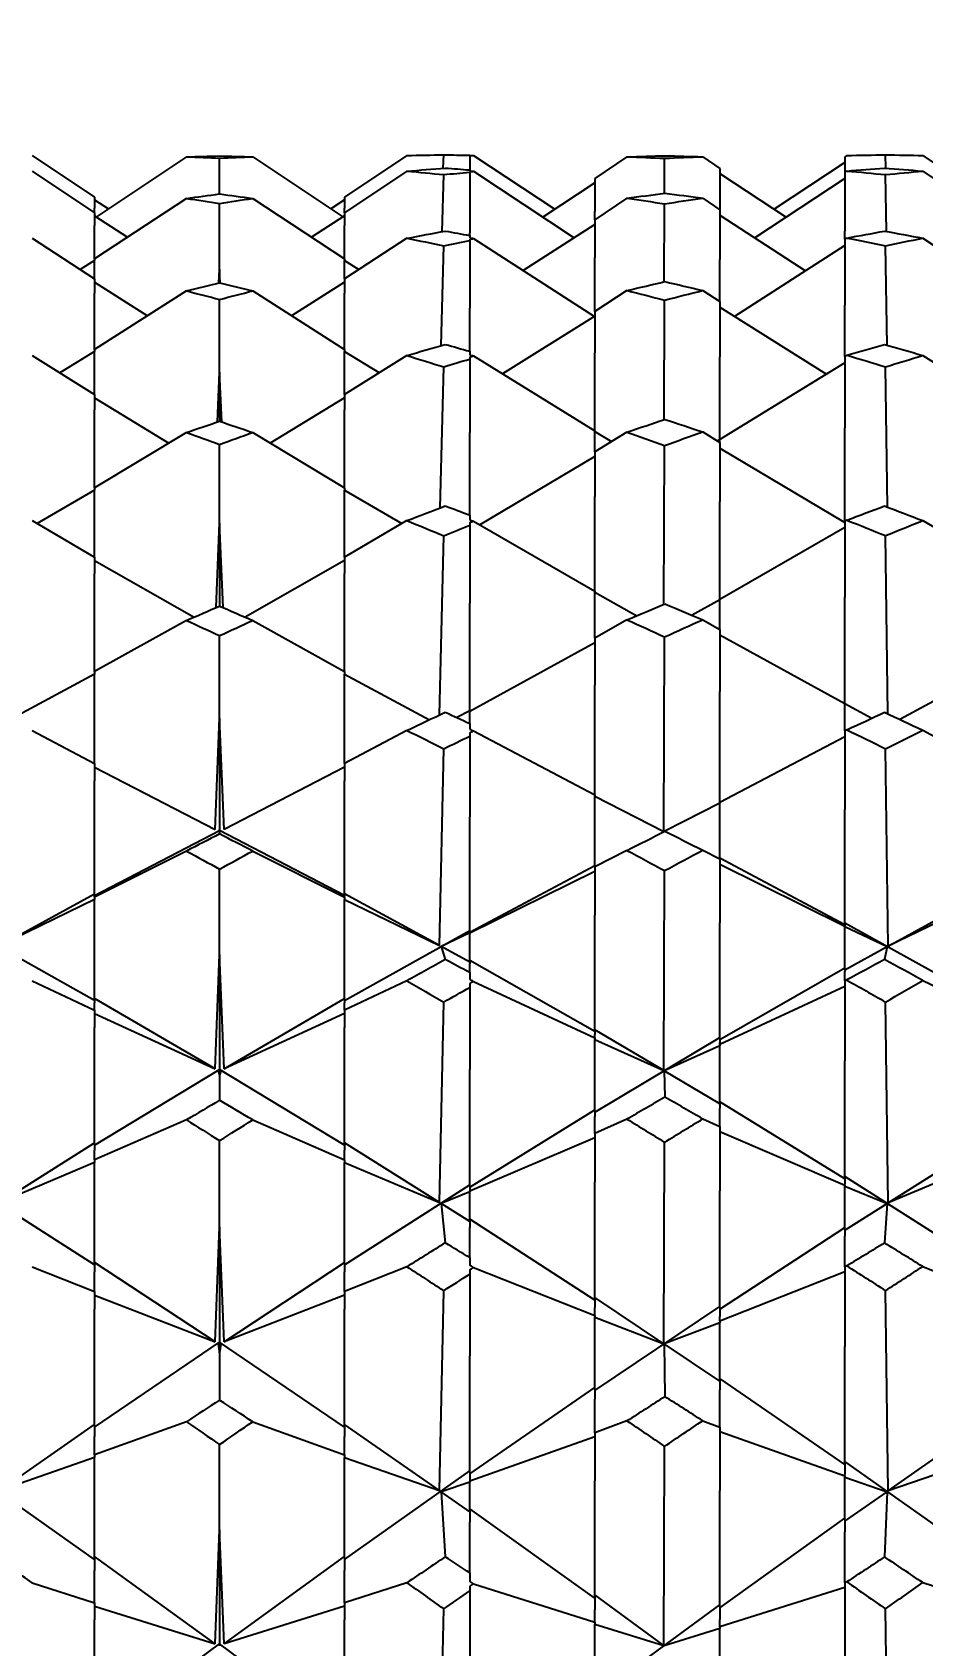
# Model space of a CAD drawing. Extents: x 541 to 3394, y 680 to 943.
# Drawn here: x 3071.005 to 3071.34, y 717.878 to 718.485 of the extents above; entities that cross this region are included whole.
import ezdxf

# ---------------------------------------------------------------- set-up
doc = ezdxf.new("R2010")
doc.units = 0
doc.header["$MEASUREMENT"] = 0
doc.linetypes.add('CENTER', pattern=[2, 1.25, -0.25, 0.25, -0.25])
doc.layers.get('0').update_dxf_attribs({"linetype": 'CONTINUOUS'})
doc.layers.get('DEFPOINTS').update_dxf_attribs({"linetype": 'CONTINUOUS'})
doc.layers.add('CENTERLINES', color=5, linetype='CENTER')
doc.layers.add('SHAFT', color=3, linetype='CONTINUOUS')
doc.dimstyles.get("Standard").update_dxf_attribs({"dimtxt": 2, "dimasz": 2, "dimexe": 0.7, "dimexo": 0.8, "dimgap": 0.7, "dimtad": 0, "dimtih": 1, "dimtoh": 1, "dimdec": 4, "dimzin": 0, "dimtxsty": 'STANDARD', "dimcen": 0.09, "dimazin": 3, "dimtfac": 1, "dimtdec": 4, "dimtofl": 0, "dimtmove": 0, "dimatfit": 3, "dimtolj": 1, "dimtzin": 0})

# ---------------------------------------------------------------- blocks, each defined once
blk = doc.blocks.new('*D3')
at = {"color": 0, "linetype": 'BYBLOCK'}
for p, q in [((3082.92767, 835.3739), (3066.24379, 835.3739)), ((3066.94379, 833.3739), (3066.94379, 808.55653)), ((3066.94379, 717.48571), (3066.94379, 795.15653)), ((3069.09053, 715.48571), (3066.24379, 715.48571))]:
    blk.add_line(p, q, dxfattribs=at)
for points in [[(3066.61046, 833.3739), (3067.27713, 833.3739), (3066.94379, 835.3739)], [(3066.61046, 717.48571), (3067.27713, 717.48571), (3066.94379, 715.48571)]]:
    blk.add_solid(points, dxfattribs=at)
at = {"layer": 'DEFPOINTS', "color": 0, "linetype": 'BYBLOCK'}
for p in [(3066.94379, 835.3739), (3083.72767, 835.3739), (3069.89053, 715.48571)]:
    blk.add_point(p, dxfattribs=at)
at = {"color": 0, "linetype": 'BYBLOCK', "insert": (3066.94379, 801.85653), "char_height": 2, "attachment_point": 5}
blk.add_mtext('\\A1;FINISHED\\POPENING\\PHEIGHT\\PA.F.F.', dxfattribs=at)
blk = doc.blocks.new('*E28')
at = {"layer": 'CENTERLINES', "color": 250, "linetype": 'CONTINUOUS'}
for centre, major_axis, ratio, start_param, end_param in [((6.42824, 1.95316), (1.95342, 0.85991), 0.261307, 0.56174, 0.562875), ((6.47524, 1.95316), (1.95247, 0.84147), 0.276727, 0.587274, 0.594894), ((6.47524, 1.95316), (1.95469, 0.88069), 0.242335, 0.604842, 0.605928), ((6.42824, 1.95316), (1.95051, 0.78813), 0.315562, 0.549443, 0.550578), ((6.52224, 1.95316), (1.95365, 0.86383), 0.257867, 0.62898, 0.635853), ((6.47524, 1.95316), (1.95, 0.76468), 0.330467, 0.577105, 0.584724), ((6.52224, 1.95316), (1.95751, 0.91822), 0.20234, 0.647881, 0.654753), ((6.47524, 1.95316), (1.95862, 0.93082), 0.186603, 0.625146, 0.626232), ((6.42824, 1.95316), (1.94952, 0.69763), 0.367508, 0.545505, 0.546641), ((6.47524, 1.95316), (1.9497, 0.66843), 0.381482, 0.575929, 0.583549), ((6.56924, 1.95316), (1.96029, 0.9482), 0.162061, 0.635368, 0.644988), ((9.54234, 1.95316), (-1.96029, 0.9482), 0.162061, -0.644988, -0.635368), ((6.52224, 1.95316), (1.96131, 0.95798), 0.146253, 0.671196, 0.678068), ((6.47524, 1.95316), (1.96226, 0.96669), 0.130427, 0.649431, 0.650516), ((6.42824, 1.95316), (1.95119, 0.5857), 0.415401, 0.552213, 0.553348), ((6.47524, 1.95316), (1.95217, 0.55001), 0.42781, 0.586024, 0.593644), ((6.42824, 1.95316), (1.96313, 0.97437), 0.114589, 0.677034, 0.687763), ((9.35434, 1.95316), (-1.96322, 0.97516), 0.112828, -0.684317, -0.673499), ((6.56924, 1.95316), (1.96358, 0.97819), 0.105785, 0.660947, 0.670567), ((9.54234, 1.95316), (-1.96358, 0.97819), 0.105785, -0.670567, -0.660947), ((6.33424, 1.95316), (1.9646, 0.98665), 0.082886, 0.683497, 0.694426), ((9.26034, 1.95316), (-1.96439, 0.98489), 0.088171, -0.704674, -0.694011), ((6.52224, 1.95316), (1.96431, 0.98427), 0.089933, 0.697477, 0.704349), ((9.44834, 1.95316), (-1.96467, 0.98722), 0.081124, -0.691016, -0.679952), ((6.47524, 1.95316), (1.96494, 0.98935), 0.074075, 0.676317, 0.677403), ((6.42824, 1.95316), (1.95554, 0.45), 0.456667, 0.571564, 0.572699), ((6.42824, 1.95316), (1.96545, 0.99343), 0.058213, 0.704432, 0.715161), ((9.35434, 1.95316), (-1.9655, 0.99383), 0.05645, -0.711766, -0.700948), ((6.56924, 1.95316), (1.96569, 0.99527), 0.0494, 0.68859, 0.69821), ((9.54234, 1.95316), (-1.96569, 0.99527), 0.0494, -0.69821, -0.68859), ((6.33424, 1.95316), (1.96613, 0.99864), 0.026482, 0.711649, 0.722579), ((9.26034, 1.95316), (-1.96605, 0.99805), 0.031771, -0.732725, -0.722062), ((6.52224, 1.95316), (1.96602, 0.99782), 0.033534, 0.725492, 0.732364), ((9.44834, 1.95316), (-1.96615, 0.99882), 0.024719, -0.7192, -0.708136), ((6.47524, 1.95316), (1.96622, 0.9994), 0.017667, 0.704617, 0.705703), ((6.42824, 1.95316), (1.9612, 0.2903), 0.487935, 0.604167, 0.605302), ((6.42824, 1.95316), (1.9663, 0.99999), 0.0018, 0.732931, 0.743661), ((9.35434, 1.95316), (-1.9663, 1), 0.000037, -0.740283, -0.729465), ((6.56924, 1.95316), (1.96629, 0.9999), 0.007015, -0.726784, -0.717164), ((9.54234, 1.95316), (-1.96629, 0.9999), 0.007015, 0.717164, 0.726784), ((6.33424, 1.95316), (1.96608, 0.99827), 0.029934, -0.751227, -0.740297), ((9.26034, 1.95316), (-1.96615, 0.99883), 0.024645, 0.750708, 0.761371), ((6.52224, 1.95316), (1.96617, 0.99899), 0.022882, -0.761008, -0.754136), ((9.44834, 1.95316), (-1.96605, 0.99806), 0.031697, 0.736783, 0.747846), ((6.47524, 1.95316), (1.96592, 0.99709), 0.038749, -0.734333, -0.733247), ((6.42824, 1.95316), (1.9655, 0.11117), 0.505623, 0.647675, 0.64881), ((6.42824, 1.95316), (1.96555, 0.99422), 0.054614, -0.772194, -0.761465), ((9.35434, 1.95316), (-1.96551, 0.99384), 0.056376, 0.757982, 0.7688), ((6.56924, 1.95316), (1.9653, 0.9922), 0.063427, -0.755228, -0.745607), ((9.54234, 1.95316), (-1.9653, 0.9922), 0.063427, 0.745607, 0.755228), ((6.33424, 1.95316), (1.96446, 0.98551), 0.086335, -0.779314, -0.768384), ((9.26034, 1.95316), (-1.96467, 0.98724), 0.081049, 0.778893, 0.789556), ((6.52224, 1.95316), (1.96474, 0.98779), 0.079287, -0.789224, -0.782351), ((9.44834, 1.95316), (-1.96439, 0.98491), 0.088097, 0.764835, 0.775899), ((6.47524, 1.95316), (1.96408, 0.98238), 0.095144, -0.762235, -0.761149), ((6.42824, 1.95316), (-1.96592, 0.07646), 0.507178, -2.445603, -2.444467), ((6.42824, 1.95316), (1.96332, 0.97597), 0.110994, -0.799696, -0.788966), ((9.35434, 1.95316), (-1.96323, 0.97519), 0.112754, 0.785433, 0.796252), ((6.56924, 1.95316), (1.96285, 0.97196), 0.119796, -0.782468, -0.772847), ((9.54234, 1.95316), (-1.96285, 0.97196), 0.119796, 0.772847, 0.782468), ((9.26034, 1.95316), (-1.96185, 0.96299), 0.137389, 0.805525, 0.816188), ((6.52224, 1.95316), (1.96195, 0.96395), 0.13563, -0.815922, -0.809049), ((6.47524, 1.95316), (1.96098, 0.95488), 0.15145, -0.788296, -0.787211), ((6.42824, 1.95316), (-1.96219, 0.25817), 0.492357, -2.400635, -2.3995)]:
    blk.add_ellipse(centre, major_axis=major_axis, ratio=ratio, start_param=start_param, end_param=end_param, dxfattribs=at)

msp = doc.modelspace()

# ---------------------------------------------------------------- linework, layer by layer
at = {"color": 7}
msp.add_open_spline([(3079.13154, 715.48571), (3078.46625, 716.44529), (3077.16796, 718.3179), (3077.68066, 721.61826), (3078.62886, 724.52187), (3077.86586, 727.64922), (3074.92004, 728.94848), (3072.51811, 728.9829), (3070.99575, 729.53416), (3070.5879, 729.70882)], degree=3, knots=[0, 0, 0, 0, 3.375355, 6.586962, 9.423487, 12.703968, 14.949488, 18.507511, 19.83793, 19.83793, 19.83793, 19.83793], dxfattribs=at)
at = {"layer": 'SHAFT', "color": 2, "extrusion": (1.83691e-16, 1, 3.67382e-16)}
for p, q in [((3071.00537, 718.43849), (3071.02875, 718.42278)), ((3071.14613, 718.43849), (3071.12275, 718.42278)), ((3071.15981, 718.43371), (3071.15999, 718.43873)), ((3071.16975, 718.43858), (3071.16975, 718.43306)), ((3071.17115, 718.4385), (3071.2017, 718.41828)), ((3071.31146, 718.43848), (3071.31075, 718.438)), ((3071.32611, 718.43373), (3071.32601, 718.43873)), ((3071.33999, 718.43849), (3071.35775, 718.42651)), ((3071.00537, 718.4326), (3071.02875, 718.41694)), ((3071.0633, 718.43797), (3071.02944, 718.41537)), ((3071.07575, 718.42404), (3071.07575, 718.43749)), ((3071.0882, 718.43797), (3071.12206, 718.41537)), ((3071.14613, 718.4326), (3071.12275, 718.41694)), ((3071.16975, 718.43306), (3071.16975, 718.43268)), ((3071.16975, 718.43243), (3071.16975, 718.4322)), ((3071.16975, 718.4322), (3071.16975, 718.40944)), ((3071.17115, 718.43255), (3071.20901, 718.40757)), ((3071.22885, 718.43799), (3071.21675, 718.42978)), ((3071.24291, 718.42428), (3071.243, 718.43745)), ((3071.25733, 718.43799), (3071.26375, 718.43362)), ((3071.26375, 718.43362), (3071.26375, 718.41811)), ((3071.31075, 718.43581), (3071.28415, 718.41826)), ((3071.31075, 718.438), (3071.31075, 718.43215)), ((3071.31146, 718.43264), (3071.31075, 718.43215)), ((3071.31075, 718.43215), (3071.31075, 718.41002)), ((3071.33999, 718.43261), (3071.35775, 718.42067)), ((3071.15935, 718.40983), (3071.15999, 718.4313)), ((3071.21675, 718.42814), (3071.19723, 718.41535)), ((3071.21675, 718.42978), (3071.21675, 718.41738)), ((3071.26375, 718.43168), (3071.28863, 718.41531)), ((3071.31075, 718.42986), (3071.27685, 718.40757)), ((3071.32638, 718.40991), (3071.32601, 718.4313)), ((3071.02875, 718.42278), (3071.02875, 718.4187)), ((3071.0633, 718.42234), (3071.02875, 718.39958)), ((3071.02875, 718.42178), (3071.03396, 718.41839)), ((3071.07575, 718.39577), (3071.07575, 718.42047)), ((3071.0882, 718.42234), (3071.12275, 718.39958)), ((3071.12275, 718.42178), (3071.11753, 718.41839)), ((3071.12275, 718.42278), (3071.12275, 718.4187)), ((3071.22885, 718.42241), (3071.21675, 718.41431)), ((3071.24283, 718.39098), (3071.243, 718.42032)), ((3071.25733, 718.42242), (3071.26375, 718.41811)), ((3071.02875, 718.41694), (3071.02875, 718.4187)), ((3071.02875, 718.41694), (3071.02875, 718.41218)), ((3071.02875, 718.41582), (3071.04118, 718.40777)), ((3071.12275, 718.41582), (3071.11032, 718.40777)), ((3071.12275, 718.41694), (3071.12275, 718.4187)), ((3071.12275, 718.41694), (3071.12275, 718.41218)), ((3071.21675, 718.41431), (3071.21675, 718.41738)), ((3071.21675, 718.41431), (3071.21675, 718.40016)), ((3071.26375, 718.41811), (3071.26375, 718.39932)), ((3071.26375, 718.41608), (3071.296, 718.39514)), ((3071.02875, 718.39958), (3071.02875, 718.41218)), ((3071.12275, 718.39958), (3071.12275, 718.41218)), ((3071.16975, 718.4084), (3071.16975, 718.40944)), ((3071.16975, 718.4084), (3071.16975, 718.40754)), ((3071.21675, 718.41257), (3071.18988, 718.39519)), ((3071.31075, 718.40698), (3071.31075, 718.41002)), ((3071.00537, 718.40736), (3071.02875, 718.39206)), ((3071.14613, 718.40736), (3071.12275, 718.39206)), ((3071.159, 718.36699), (3071.15999, 718.40454)), ((3071.16975, 718.40698), (3071.16975, 718.4065)), ((3071.16975, 718.4065), (3071.16975, 718.38105)), ((3071.17115, 718.40727), (3071.2166, 718.37796)), ((3071.31075, 718.40462), (3071.26928, 718.37798)), ((3071.31146, 718.40745), (3071.31075, 718.40698)), ((3071.31075, 718.40698), (3071.31075, 718.38222)), ((3071.32659, 718.36715), (3071.32601, 718.40456)), ((3071.33999, 718.40738), (3071.35775, 718.39572)), ((3071.02875, 718.39897), (3071.0234, 718.39556)), ((3071.02875, 718.39958), (3071.02875, 718.39897)), ((3071.02875, 718.39206), (3071.02875, 718.39897)), ((3071.07549, 718.39051), (3071.07575, 718.39577)), ((3071.07575, 718.39577), (3071.07575, 718.39057)), ((3071.07601, 718.39051), (3071.07575, 718.39577)), ((3071.12275, 718.39958), (3071.12275, 718.39897)), ((3071.12275, 718.39897), (3071.1281, 718.39556)), ((3071.12275, 718.39206), (3071.12275, 718.39897)), ((3071.21675, 718.37986), (3071.21675, 718.40016)), ((3071.26375, 718.38355), (3071.26375, 718.39932)), ((3071.02875, 718.39206), (3071.02875, 718.38671)), ((3071.02875, 718.39085), (3071.04865, 718.37824)), ((3071.12275, 718.39085), (3071.10284, 718.37824)), ((3071.12275, 718.39206), (3071.12275, 718.38671)), ((3071.0633, 718.38757), (3071.02875, 718.36556)), ((3071.02875, 718.36556), (3071.02875, 718.38671)), ((3071.07575, 718.35697), (3071.07575, 718.38434)), ((3071.0882, 718.38757), (3071.12275, 718.36556)), ((3071.12275, 718.36556), (3071.12275, 718.38671)), ((3071.22885, 718.38769), (3071.21675, 718.37986)), ((3071.24277, 718.33914), (3071.243, 718.38409)), ((3071.25733, 718.38771), (3071.26375, 718.38355)), ((3071.26375, 718.38355), (3071.26375, 718.36281)), ((3071.16975, 718.36487), (3071.16975, 718.38105)), ((3071.21675, 718.37805), (3071.1821, 718.35637)), ((3071.21675, 718.37986), (3071.21675, 718.36423)), ((3071.26375, 718.38146), (3071.3038, 718.35631)), ((3071.31075, 718.36296), (3071.31075, 718.38222)), ((3071.02875, 718.36556), (3071.02875, 718.36484)), ((3071.12275, 718.36556), (3071.12275, 718.36484)), ((3071.00537, 718.36327), (3071.02875, 718.34863)), ((3071.02875, 718.36484), (3071.01571, 718.35679)), ((3071.02875, 718.34863), (3071.02875, 718.36484)), ((3071.12275, 718.36484), (3071.13579, 718.35679)), ((3071.12275, 718.34863), (3071.12275, 718.36484)), ((3071.14613, 718.36327), (3071.12275, 718.34863)), ((3071.16975, 718.36487), (3071.16975, 718.36354)), ((3071.16975, 718.3627), (3071.16975, 718.36195)), ((3071.16975, 718.36195), (3071.16975, 718.33432)), ((3071.17115, 718.36313), (3071.21675, 718.33499)), ((3071.21675, 718.33499), (3071.21675, 718.36423)), ((3071.26375, 718.33168), (3071.26375, 718.36281)), ((3071.31075, 718.36058), (3071.26375, 718.33168)), ((3071.31146, 718.36341), (3071.31075, 718.36296)), ((3071.31075, 718.36296), (3071.31075, 718.33605)), ((3071.33999, 718.36331), (3071.35775, 718.35214)), ((3071.07491, 718.33829), (3071.07575, 718.35697)), ((3071.07575, 718.35697), (3071.07575, 718.33857)), ((3071.07659, 718.33829), (3071.07575, 718.35697)), ((3071.15871, 718.30603), (3071.15999, 718.35899)), ((3071.32677, 718.3063), (3071.32601, 718.35901)), ((3071.02875, 718.34863), (3071.02875, 718.3428)), ((3071.02875, 718.34734), (3071.05673, 718.33037)), ((3071.12275, 718.34734), (3071.09476, 718.33037)), ((3071.12275, 718.34863), (3071.12275, 718.3428)), ((3071.02875, 718.31349), (3071.02875, 718.3428)), ((3071.12275, 718.31349), (3071.12275, 718.3428)), ((3071.21675, 718.33499), (3071.21675, 718.33473)), ((3071.31075, 718.30095), (3071.31075, 718.33605)), ((3071.0633, 718.33433), (3071.02875, 718.31349)), ((3071.07575, 718.3003), (3071.07575, 718.32981)), ((3071.0882, 718.33433), (3071.12275, 718.31349)), ((3071.16975, 718.30331), (3071.16975, 718.33432)), ((3071.21675, 718.33473), (3071.22306, 718.33095)), ((3071.21675, 718.32709), (3071.21675, 718.33473)), ((3071.22885, 718.3345), (3071.21675, 718.32709)), ((3071.24272, 718.26977), (3071.243, 718.32947)), ((3071.25733, 718.33454), (3071.26375, 718.33059)), ((3071.26375, 718.33167), (3071.26286, 718.33114)), ((3071.26375, 718.33168), (3071.26375, 718.33167)), ((3071.26375, 718.33059), (3071.26375, 718.33167)), ((3071.26375, 718.33059), (3071.26375, 718.30833)), ((3071.21675, 718.32525), (3071.17351, 718.29964)), ((3071.21675, 718.32709), (3071.21675, 718.31029)), ((3071.26375, 718.32849), (3071.31075, 718.30055)), ((3071.02875, 718.31268), (3071.00722, 718.30011)), ((3071.02875, 718.31349), (3071.02875, 718.31268)), ((3071.02875, 718.28749), (3071.02875, 718.31268)), ((3071.12275, 718.31349), (3071.12275, 718.31268)), ((3071.12275, 718.31268), (3071.14427, 718.30011)), ((3071.12275, 718.28749), (3071.12275, 718.31268)), ((3071.21675, 718.27467), (3071.21675, 718.31029)), ((3071.26375, 718.27156), (3071.26375, 718.30833)), ((3071.00537, 718.3012), (3071.02875, 718.28749)), ((3071.07441, 718.26849), (3071.07575, 718.3003)), ((3071.07575, 718.3003), (3071.07575, 718.26907)), ((3071.07708, 718.26849), (3071.07575, 718.3003)), ((3071.14613, 718.3012), (3071.12275, 718.28749)), ((3071.16975, 718.30331), (3071.16975, 718.30155)), ((3071.16975, 718.30043), (3071.16975, 718.29944)), ((3071.16975, 718.29944), (3071.16975, 718.27016)), ((3071.17115, 718.301), (3071.21675, 718.27467)), ((3071.31075, 718.2986), (3071.26375, 718.27156)), ((3071.31146, 718.30138), (3071.31075, 718.30095)), ((3071.31075, 718.30095), (3071.31075, 718.27242)), ((3071.33999, 718.30124), (3071.35775, 718.29079)), ((3071.15846, 718.22816), (3071.15999, 718.29554)), ((3071.32692, 718.22854), (3071.32601, 718.29556)), ((3071.02875, 718.28749), (3071.02875, 718.28129)), ((3071.12275, 718.28749), (3071.12275, 718.28129)), ((3071.02875, 718.28615), (3071.06618, 718.26492)), ((3071.02875, 718.24441), (3071.02875, 718.28129)), ((3071.12275, 718.28615), (3071.08532, 718.26492)), ((3071.12275, 718.24441), (3071.12275, 718.28129)), ((3071.21675, 718.27467), (3071.21675, 718.27428)), ((3071.21675, 718.27428), (3071.23254, 718.26545)), ((3071.21675, 718.25703), (3071.21675, 718.27428)), ((3071.16975, 718.22967), (3071.16975, 718.27016)), ((3071.26375, 718.27141), (3071.25336, 718.26561)), ((3071.26375, 718.27156), (3071.26375, 718.27141)), ((3071.26375, 718.26028), (3071.26375, 718.27141)), ((3071.31075, 718.23238), (3071.31075, 718.27242)), ((3071.0633, 718.26367), (3071.02875, 718.24441)), ((3071.0882, 718.26367), (3071.12275, 718.24441)), ((3071.22885, 718.26388), (3071.21675, 718.25703)), ((3071.25733, 718.26393), (3071.26375, 718.26028)), ((3071.07575, 718.22687), (3071.07575, 718.25794)), ((3071.21675, 718.25703), (3071.21675, 718.23939)), ((3071.24267, 718.18435), (3071.243, 718.2575)), ((3071.26375, 718.26028), (3071.26375, 718.23692)), ((3071.26375, 718.25821), (3071.31075, 718.23238)), ((3071.21675, 718.2552), (3071.16975, 718.22947)), ((3071.02875, 718.24441), (3071.02875, 718.24352)), ((3071.12275, 718.24441), (3071.12275, 718.24352)), ((3071.02875, 718.24352), (3070.99691, 718.22633)), ((3071.02875, 718.20983), (3071.02875, 718.24352)), ((3071.12275, 718.24352), (3071.15458, 718.22633)), ((3071.12275, 718.20983), (3071.12275, 718.24352)), ((3071.21675, 718.19808), (3071.21675, 718.23939)), ((3071.35775, 718.24068), (3071.33133, 718.22647)), ((3071.26375, 718.19523), (3071.26375, 718.23692)), ((3071.31075, 718.23238), (3071.31075, 718.23238)), ((3071.31075, 718.22217), (3071.31075, 718.23238)), ((3071.31075, 718.23238), (3071.32093, 718.22695)), ((3071.07408, 718.18502), (3071.07575, 718.22687)), ((3071.07742, 718.18502), (3071.07575, 718.22687)), ((3071.07575, 718.22687), (3071.07575, 718.1847)), ((3071.16975, 718.22967), (3071.16497, 718.22713)), ((3071.16975, 718.22493), (3071.16975, 718.22967)), ((3071.00537, 718.22233), (3071.02875, 718.20983)), ((3071.14613, 718.22233), (3071.12275, 718.20983)), ((3071.16975, 718.22493), (3071.16975, 718.22277)), ((3071.16975, 718.22139), (3071.16975, 718.22018)), ((3071.16975, 718.22018), (3071.16975, 718.18982)), ((3071.17115, 718.2221), (3071.21675, 718.19808)), ((3071.31075, 718.21989), (3071.26375, 718.19523)), ((3071.31146, 718.22256), (3071.31075, 718.22217)), ((3071.31075, 718.22217), (3071.31075, 718.19256)), ((3071.33999, 718.22239), (3071.35775, 718.21286)), ((3071.15837, 718.14141), (3071.15999, 718.2154)), ((3071.32698, 718.14125), (3071.32601, 718.21543)), ((3071.02875, 718.20983), (3071.02875, 718.20338)), ((3071.02875, 718.20847), (3071.07408, 718.18502)), ((3071.12275, 718.20847), (3071.07742, 718.18502)), ((3071.12275, 718.20983), (3071.12275, 718.20338)), ((3071.02875, 718.16073), (3071.02875, 718.20338)), ((3071.12275, 718.16073), (3071.12275, 718.20338)), ((3071.21675, 718.19808), (3071.21675, 718.19758)), ((3071.21675, 718.19758), (3071.24267, 718.18435)), ((3071.21675, 718.17151), (3071.21675, 718.19758)), ((3071.16975, 718.14695), (3071.16975, 718.18982)), ((3071.26375, 718.19494), (3071.24312, 718.18445)), ((3071.26375, 718.19523), (3071.26375, 718.19494)), ((3071.26375, 718.17417), (3071.26375, 718.19494)), ((3071.31075, 718.14973), (3071.31075, 718.19256)), ((3071.02875, 718.16026), (3071.07575, 718.1847)), ((3071.07575, 718.18467), (3071.07528, 718.18443)), ((3071.07528, 718.18443), (3071.07575, 718.18446)), ((3071.12275, 718.16026), (3071.07575, 718.1847)), ((3071.07575, 718.1847), (3071.07575, 718.18467)), ((3071.07575, 718.18446), (3071.07575, 718.18467)), ((3071.07575, 718.18467), (3071.07622, 718.18443)), ((3071.07575, 718.18446), (3071.07575, 718.18341)), ((3071.07622, 718.18443), (3071.07575, 718.18446)), ((3071.22885, 718.1772), (3071.21675, 718.17104)), ((3071.25733, 718.17726), (3071.26375, 718.17398)), ((3071.0633, 718.17695), (3071.02875, 718.15964)), ((3071.0882, 718.17695), (3071.12275, 718.15964)), ((3071.16975, 718.14647), (3071.21675, 718.17158)), ((3071.21675, 718.17151), (3071.21675, 718.17104)), ((3071.31075, 718.14926), (3071.26375, 718.17423)), ((3071.26375, 718.17417), (3071.26375, 718.17398)), ((3071.26375, 718.17398), (3071.26375, 718.14997)), ((3071.26375, 718.17198), (3071.31075, 718.14877)), ((3071.07575, 718.1381), (3071.07575, 718.17013)), ((3071.21675, 718.16926), (3071.16975, 718.14613)), ((3071.21675, 718.17104), (3071.21675, 718.15291)), ((3071.24267, 718.09442), (3071.243, 718.16961)), ((3070.99313, 718.14141), (3071.02875, 718.16083)), ((3071.02875, 718.16073), (3071.02875, 718.16005)), ((3071.02875, 718.15964), (3071.02875, 718.16005)), ((3071.02875, 718.15964), (3071.02875, 718.1587)), ((3071.15837, 718.14141), (3071.12275, 718.16083)), ((3071.12275, 718.16073), (3071.12275, 718.16005)), ((3071.12275, 718.15964), (3071.12275, 718.16005)), ((3071.12275, 718.15964), (3071.12275, 718.1587)), ((3071.02875, 718.15869), (3070.99313, 718.14141)), ((3071.02875, 718.1587), (3071.02875, 718.15869)), ((3071.02875, 718.1213), (3071.02875, 718.15869)), ((3071.12275, 718.1587), (3071.12275, 718.15869)), ((3071.12275, 718.15869), (3071.15837, 718.14141)), ((3071.12275, 718.1213), (3071.12275, 718.15869)), ((3071.32698, 718.14125), (3071.35775, 718.15811)), ((3071.35775, 718.15612), (3071.32698, 718.14125)), ((3071.02875, 718.12082), (3070.98175, 718.14709)), ((3071.12275, 718.12082), (3071.16975, 718.14709)), ((3071.16975, 718.14695), (3071.16975, 718.14615)), ((3071.21675, 718.10956), (3071.21675, 718.15291)), ((3071.26375, 718.10659), (3071.26375, 718.14997)), ((3071.35775, 718.12372), (3071.31075, 718.14986)), ((3071.31075, 718.14973), (3071.31075, 718.14884)), ((3071.31075, 718.14877), (3071.31075, 718.14884)), ((3071.31075, 718.14877), (3071.31075, 718.14869)), ((3071.31075, 718.14869), (3071.31075, 718.1486)), ((3071.31075, 718.13283), (3071.31075, 718.1486)), ((3071.31075, 718.1486), (3071.32658, 718.14103)), ((3071.16975, 718.14615), (3071.15904, 718.14104)), ((3071.16975, 718.1352), (3071.15904, 718.14104)), ((3071.15904, 718.14104), (3071.16058, 718.13619)), ((3071.16975, 718.13568), (3071.16975, 718.14615)), ((3071.31075, 718.13235), (3071.32658, 718.14103)), ((3071.32658, 718.14103), (3071.32565, 718.13616)), ((3071.07408, 718.09509), (3071.07575, 718.1381)), ((3071.07742, 718.09509), (3071.07575, 718.1381)), ((3071.07575, 718.1381), (3071.07575, 718.09487)), ((3071.21675, 718.10908), (3071.16975, 718.13585)), ((3071.16975, 718.13568), (3071.16975, 718.13453)), ((3071.16975, 718.13125), (3071.16975, 718.13453)), ((3071.16975, 718.13125), (3071.16975, 718.12873)), ((3071.26375, 718.10611), (3071.31075, 718.13301)), ((3071.31075, 718.13283), (3071.31075, 718.13163)), ((3071.31075, 718.12814), (3071.31075, 718.13163)), ((3071.00537, 718.12822), (3071.02875, 718.11717)), ((3071.14613, 718.12822), (3071.12275, 718.11717)), ((3071.16975, 718.12712), (3071.16975, 718.12571)), ((3071.16975, 718.12571), (3071.16975, 718.09487)), ((3071.17115, 718.12795), (3071.21675, 718.10672)), ((3071.31075, 718.12598), (3071.26375, 718.10418)), ((3071.31146, 718.12848), (3071.31075, 718.12814)), ((3071.31075, 718.12814), (3071.31075, 718.09804)), ((3071.33999, 718.12829), (3071.35775, 718.11986)), ((3071.07408, 718.09509), (3071.02875, 718.12151)), ((3071.02875, 718.1213), (3071.02875, 718.11989)), ((3071.02875, 718.11717), (3071.02875, 718.11989)), ((3071.02875, 718.11717), (3071.02875, 718.1106)), ((3071.07742, 718.09509), (3071.12275, 718.12151)), ((3071.12275, 718.1213), (3071.12275, 718.11989)), ((3071.12275, 718.11717), (3071.12275, 718.11989)), ((3071.12275, 718.11717), (3071.12275, 718.1106)), ((3071.15837, 718.04486), (3071.15999, 718.12016)), ((3071.32698, 718.0447), (3071.32601, 718.12019)), ((3071.02875, 718.11582), (3071.07408, 718.09509)), ((3071.02875, 718.06688), (3071.02875, 718.1106)), ((3071.12275, 718.11582), (3071.07742, 718.09509)), ((3071.12275, 718.06688), (3071.12275, 718.1106)), ((3071.24267, 718.09442), (3071.21675, 718.1098)), ((3071.21675, 718.10956), (3071.21675, 718.10794)), ((3071.21675, 718.10672), (3071.21675, 718.10794)), ((3071.21675, 718.07883), (3071.26375, 718.10684)), ((3071.21675, 718.10672), (3071.21675, 718.1062)), ((3071.21675, 718.1062), (3071.21675, 718.10611)), ((3071.21675, 718.10611), (3071.24267, 718.09442)), ((3071.21675, 718.07932), (3071.21675, 718.10611)), ((3071.26375, 718.10659), (3071.26375, 718.10492)), ((3071.26375, 718.10418), (3071.26375, 718.10492)), ((3071.26375, 718.10376), (3071.2428, 718.09434)), ((3071.26375, 718.10418), (3071.26375, 718.10388)), ((3071.26375, 718.10388), (3071.26375, 718.10376)), ((3071.26375, 718.0824), (3071.26375, 718.10376)), ((3071.02875, 718.06639), (3071.07575, 718.09487)), ((3071.07575, 718.09459), (3071.07528, 718.09438)), ((3071.07575, 718.09411), (3071.07528, 718.09438)), ((3071.07528, 718.09438), (3071.07575, 718.09272)), ((3071.12275, 718.06639), (3071.07575, 718.09487)), ((3071.07575, 718.09487), (3071.07575, 718.09459)), ((3071.07575, 718.09411), (3071.07575, 718.09459)), ((3071.07575, 718.09459), (3071.07622, 718.09438)), ((3071.07622, 718.09438), (3071.07575, 718.09272)), ((3071.07575, 718.09411), (3071.07622, 718.09438)), ((3071.07575, 718.09272), (3071.07575, 718.09411)), ((3071.07575, 718.09272), (3071.07575, 718.08325)), ((3071.16975, 718.05106), (3071.16975, 718.09487)), ((3071.26375, 718.08191), (3071.2428, 718.09434)), ((3071.2428, 718.09434), (3071.24311, 718.08445)), ((3071.31075, 718.05425), (3071.31075, 718.09804)), ((3071.31075, 718.05376), (3071.26375, 718.08271)), ((3071.26375, 718.0824), (3071.26375, 718.08032)), ((3071.26375, 718.07337), (3071.26375, 718.08032)), ((3071.0633, 718.07586), (3071.02875, 718.06085)), ((3071.0882, 718.07586), (3071.12275, 718.06085)), ((3071.16975, 718.05058), (3071.21675, 718.07964)), ((3071.21675, 718.07932), (3071.21675, 718.07719)), ((3071.21675, 718.07081), (3071.21675, 718.07719)), ((3071.22885, 718.07615), (3071.21675, 718.07081)), ((3071.25733, 718.07622), (3071.26375, 718.07337)), ((3071.07575, 718.03572), (3071.07575, 718.06808)), ((3071.21675, 718.0691), (3071.16975, 718.04903)), ((3071.21675, 718.07081), (3071.21675, 718.05253)), ((3071.26375, 718.07337), (3071.26375, 718.04919)), ((3071.26375, 718.07148), (3071.31075, 718.05134)), ((3070.99313, 718.04486), (3071.02875, 718.06723)), ((3071.02875, 718.06688), (3071.02875, 718.06454)), ((3071.02875, 718.06085), (3071.02875, 718.06454)), ((3071.15837, 718.04486), (3071.12275, 718.06723)), ((3071.12275, 718.06688), (3071.12275, 718.06454)), ((3071.12275, 718.06085), (3071.12275, 718.06454)), ((3071.24267, 717.99172), (3071.243, 718.06749)), ((3071.32698, 718.0447), (3071.35775, 718.06409)), ((3071.02875, 718.05985), (3070.99313, 718.04486)), ((3071.02875, 718.06085), (3071.02875, 718.0599)), ((3071.02875, 718.0599), (3071.02875, 718.05985)), ((3071.02875, 718.02186), (3071.02875, 718.05985)), ((3071.12275, 718.06085), (3071.12275, 718.0599)), ((3071.12275, 718.0599), (3071.12275, 718.05985)), ((3071.12275, 718.05985), (3071.15837, 718.04486)), ((3071.12275, 718.02186), (3071.12275, 718.05985)), ((3071.35775, 718.05761), (3071.32698, 718.0447)), ((3071.02875, 718.02137), (3070.98175, 718.05145)), ((3071.12275, 718.02137), (3071.16975, 718.05145)), ((3071.16975, 718.05106), (3071.16975, 718.04887)), ((3071.21675, 718.00859), (3071.21675, 718.05253)), ((3071.35775, 718.02466), (3071.31075, 718.05463)), ((3071.31075, 718.05425), (3071.31075, 718.05171)), ((3071.31075, 718.05134), (3071.31075, 718.05171)), ((3071.31075, 718.05134), (3071.31075, 718.05126)), ((3071.31075, 718.05126), (3071.31075, 718.05102)), ((3071.31075, 718.03495), (3071.31075, 718.05102)), ((3071.31075, 718.05102), (3071.32658, 718.04444)), ((3071.16975, 718.04887), (3071.15904, 718.04444)), ((3071.16975, 718.03771), (3071.15904, 718.04444)), ((3071.15904, 718.04444), (3071.16058, 718.02965)), ((3071.16975, 718.0382), (3071.16975, 718.04887)), ((3071.26375, 718.00524), (3071.26375, 718.04919)), ((3071.31075, 718.03447), (3071.32658, 718.04444)), ((3071.32658, 718.04444), (3071.32565, 718.02962)), ((3071.21675, 718.0081), (3071.16975, 718.03861)), ((3071.16975, 718.0382), (3071.16975, 718.0354)), ((3071.07408, 717.99238), (3071.07575, 718.03572)), ((3071.07742, 717.99238), (3071.07575, 718.03572)), ((3071.07575, 718.03572), (3071.07575, 717.99228)), ((3071.16975, 718.02409), (3071.16975, 718.0354)), ((3071.26375, 718.00476), (3071.31075, 718.03538)), ((3071.31075, 718.03495), (3071.31075, 718.0321)), ((3071.31075, 718.02069), (3071.31075, 718.0321)), ((3071.00537, 718.02069), (3071.02875, 718.01131)), ((3071.07408, 717.99238), (3071.02875, 718.02231)), ((3071.02875, 718.02186), (3071.02875, 718.01881)), ((3071.07742, 717.99238), (3071.12275, 718.02231)), ((3071.12275, 718.02186), (3071.12275, 718.01881)), ((3071.14613, 718.02069), (3071.12275, 718.01131)), ((3071.16975, 718.02409), (3071.16975, 718.02127)), ((3071.16975, 718.01946), (3071.16975, 718.01788)), ((3071.17115, 718.02038), (3071.21675, 718.00235)), ((3071.31146, 718.02098), (3071.31075, 718.02069)), ((3071.31075, 718.02069), (3071.31075, 717.99068)), ((3071.33999, 718.02077), (3071.35775, 718.01361)), ((3071.02875, 718.01131), (3071.02875, 718.01881)), ((3071.12275, 718.01131), (3071.12275, 718.01881)), ((3071.16975, 718.01788), (3071.16975, 717.98714)), ((3071.31075, 718.01869), (3071.26375, 718.00018)), ((3071.02875, 718.01131), (3071.02875, 718.00474)), ((3071.02875, 718.00998), (3071.07408, 717.99238)), ((3071.12275, 718.00998), (3071.07742, 717.99238)), ((3071.12275, 718.01131), (3071.12275, 718.00474)), ((3071.15837, 717.93651), (3071.15999, 718.01165)), ((3071.24267, 717.99172), (3071.21675, 718.00907)), ((3071.21675, 718.00859), (3071.21675, 718.00534)), ((3071.32698, 717.93636), (3071.32601, 718.01169)), ((3071.02875, 717.96081), (3071.02875, 718.00474)), ((3071.12275, 717.96081), (3071.12275, 718.00474)), ((3071.21675, 717.97418), (3071.26375, 718.00574)), ((3071.21675, 718.00235), (3071.21675, 718.00534)), ((3071.21675, 718.00235), (3071.21675, 718.00184)), ((3071.21675, 718.00184), (3071.21675, 718.00165)), ((3071.21675, 718.00165), (3071.24267, 717.99172)), ((3071.21675, 717.97466), (3071.21675, 718.00165)), ((3071.26375, 718.00524), (3071.26375, 718.00194)), ((3071.26375, 718.00018), (3071.26375, 718.00194)), ((3071.26375, 717.99963), (3071.2428, 717.99163)), ((3071.26375, 718.00018), (3071.26375, 717.99988)), ((3071.26375, 717.99988), (3071.26375, 717.99963)), ((3071.26375, 717.9781), (3071.26375, 717.99963)), ((3071.02875, 717.96032), (3071.07575, 717.99228)), ((3071.07575, 717.99176), (3071.07528, 717.99158)), ((3071.07575, 717.99127), (3071.07528, 717.99158)), ((3071.07528, 717.99158), (3071.07575, 717.98826)), ((3071.12275, 717.96032), (3071.07575, 717.99228)), ((3071.07575, 717.99228), (3071.07575, 717.99176)), ((3071.07575, 717.99127), (3071.07575, 717.99176)), ((3071.07575, 717.99176), (3071.07622, 717.99158)), ((3071.07575, 717.99127), (3071.07622, 717.99158)), ((3071.07622, 717.99158), (3071.07575, 717.98826)), ((3071.07575, 717.98826), (3071.07575, 717.99127)), ((3071.26375, 717.97762), (3071.2428, 717.99163)), ((3071.2428, 717.99163), (3071.24311, 717.97188)), ((3071.31075, 717.94679), (3071.31075, 717.99068)), ((3071.07575, 717.98826), (3071.07575, 717.97055)), ((3071.16975, 717.94326), (3071.16975, 717.98714)), ((3071.31075, 717.9463), (3071.26375, 717.97866)), ((3071.26375, 717.9781), (3071.26375, 717.9744)), ((3071.16975, 717.94277), (3071.21675, 717.97522)), ((3071.21675, 717.97466), (3071.21675, 717.97091)), ((3071.26375, 717.96041), (3071.26375, 717.9744)), ((3071.21675, 717.95827), (3071.21675, 717.97091)), ((3070.99313, 717.93651), (3071.02875, 717.96139)), ((3071.0633, 717.96238), (3071.02875, 717.94994)), ((3071.02875, 717.96081), (3071.02875, 717.95686)), ((3071.0882, 717.96238), (3071.12275, 717.94994)), ((3071.15837, 717.93651), (3071.12275, 717.96139)), ((3071.12275, 717.96081), (3071.12275, 717.95686)), ((3071.22885, 717.96269), (3071.21675, 717.95827)), ((3071.25733, 717.96277), (3071.26375, 717.96041)), ((3071.26375, 717.96041), (3071.26375, 717.93653)), ((3071.02875, 717.94994), (3071.02875, 717.95686)), ((3071.07575, 717.92172), (3071.07575, 717.95379)), ((3071.12275, 717.94994), (3071.12275, 717.95686)), ((3071.21675, 717.95667), (3071.16975, 717.94006)), ((3071.21675, 717.95827), (3071.21675, 717.94021)), ((3071.24267, 717.87827), (3071.243, 717.95313)), ((3071.26375, 717.95866), (3071.31075, 717.94199)), ((3071.32698, 717.93636), (3071.35775, 717.95791)), ((3071.02875, 717.94893), (3070.99313, 717.93651)), ((3071.02875, 717.94994), (3071.02875, 717.94901)), ((3071.02875, 717.94901), (3071.02875, 717.94893)), ((3071.02875, 717.91107), (3071.02875, 717.94893)), ((3071.12275, 717.94994), (3071.12275, 717.94901)), ((3071.12275, 717.94901), (3071.12275, 717.94893)), ((3071.12275, 717.94893), (3071.15837, 717.93651)), ((3071.12275, 717.91107), (3071.12275, 717.94893)), ((3071.35775, 717.9142), (3071.31075, 717.94741)), ((3071.31075, 717.94679), (3071.31075, 717.94264)), ((3071.35775, 717.94704), (3071.32698, 717.93636)), ((3071.02875, 717.91059), (3070.98175, 717.94388)), ((3071.12275, 717.91059), (3071.16975, 717.94388)), ((3071.16975, 717.94326), (3071.16975, 717.93972)), ((3071.31075, 717.94199), (3071.31075, 717.94264)), ((3071.31075, 717.94199), (3071.31075, 717.94191)), ((3071.31075, 717.94191), (3071.31075, 717.94152)), ((3071.31075, 717.92547), (3071.31075, 717.94152)), ((3071.31075, 717.94152), (3071.32658, 717.93608)), ((3071.16975, 717.93972), (3071.15904, 717.93605)), ((3071.16975, 717.92856), (3071.15904, 717.93605)), ((3071.15904, 717.93605), (3071.16058, 717.91161)), ((3071.16975, 717.92905), (3071.16975, 717.93972)), ((3071.21675, 717.89653), (3071.21675, 717.94021)), ((3071.26375, 717.89288), (3071.26375, 717.93653)), ((3071.31075, 717.92499), (3071.32658, 717.93608)), ((3071.32658, 717.93608), (3071.32565, 717.91158)), ((3071.21675, 717.89605), (3071.16975, 717.9297)), ((3071.16975, 717.92905), (3071.16975, 717.92466)), ((3071.16975, 717.90555), (3071.16975, 717.92466)), ((3071.26375, 717.89239), (3071.31075, 717.92613)), ((3071.31075, 717.92547), (3071.31075, 717.92103)), ((3071.07408, 717.87889), (3071.07575, 717.92172)), ((3071.07742, 717.87889), (3071.07575, 717.92172)), ((3071.07575, 717.92172), (3071.07575, 717.87892)), ((3071.31075, 717.90192), (3071.31075, 717.92103)), ((3071.07408, 717.87889), (3071.02875, 717.91176)), ((3071.02875, 717.91107), (3071.02875, 717.90644)), ((3071.07742, 717.87889), (3071.12275, 717.91176)), ((3071.12275, 717.91107), (3071.12275, 717.90644)), ((3071.02875, 717.8943), (3071.02875, 717.90644)), ((3071.12275, 717.8943), (3071.12275, 717.90644)), ((3071.16975, 717.90555), (3071.16975, 717.90246)), ((3071.00537, 717.90184), (3071.02875, 717.8943)), ((3071.14613, 717.90184), (3071.12275, 717.8943)), ((3071.16975, 717.90049), (3071.16975, 717.89877)), ((3071.16975, 717.89877), (3071.16975, 717.86875)), ((3071.17115, 717.9015), (3071.21675, 717.88702)), ((3071.31075, 717.90012), (3071.26375, 717.88525)), ((3071.31146, 717.90215), (3071.31075, 717.90192)), ((3071.31075, 717.90192), (3071.31075, 717.87259)), ((3071.33999, 717.90192), (3071.35775, 717.89617)), ((3071.02875, 717.8943), (3071.02875, 717.88786)), ((3071.02875, 717.89303), (3071.07408, 717.87889)), ((3071.12275, 717.89303), (3071.07742, 717.87889)), ((3071.12275, 717.8943), (3071.12275, 717.88786)), ((3071.24267, 717.87827), (3071.21675, 717.89725)), ((3071.21675, 717.89653), (3071.21675, 717.89171)), ((3071.21675, 717.8591), (3071.26375, 717.8936)), ((3071.26375, 717.89288), (3071.26375, 717.888)), ((3071.02875, 717.84457), (3071.02875, 717.88786)), ((3071.12275, 717.84457), (3071.12275, 717.88786)), ((3071.15837, 717.81848), (3071.15999, 717.89199)), ((3071.21675, 717.88702), (3071.21675, 717.89171)), ((3071.21675, 717.88702), (3071.21675, 717.88652)), ((3071.21675, 717.88652), (3071.21675, 717.88624)), ((3071.21675, 717.85958), (3071.21675, 717.88624)), ((3071.21675, 717.88624), (3071.24267, 717.87827)), ((3071.26375, 717.88525), (3071.26375, 717.888)), ((3071.32698, 717.81833), (3071.32601, 717.89203)), ((3071.26375, 717.88459), (3071.2428, 717.87817)), ((3071.26375, 717.88525), (3071.26375, 717.88496)), ((3071.26375, 717.88496), (3071.26375, 717.88459)), ((3071.26375, 717.86331), (3071.26375, 717.88459)), ((3071.02875, 717.84409), (3071.07575, 717.87892)), ((3071.12275, 717.84409), (3071.07575, 717.87892)), ((3071.07575, 717.87892), (3071.07575, 717.87816))]:
    msp.add_line(p, q, dxfattribs=at)
at = {"layer": 'SHAFT', "color": 2, "extrusion": (3.82859e-16, 3.67382e-16, -1)}
for centre, major_axis, ratio, start_param, end_param in [((3069.5892, 717.43887), (1.95267, 0.84568), 0.273309, -0.605397, -0.595777), ((3072.5623, 717.43887), (-1.95267, 0.84568), 0.273309, 0.595777, 0.605397), ((3069.6362, 717.43887), (1.95299, 0.85188), 0.268173, -0.578787, -0.567715), ((3069.7772, 717.43887), (1.95227, 0.83719), 0.280139, -0.620742, -0.609924), ((3072.7033, 717.43887), (-1.95217, 0.83503), 0.281843, 0.613869, 0.624599), ((3069.8242, 717.43887), (1.95257, 0.84359), 0.275019, -0.59478, -0.583395), ((3072.8443, 717.43887), (-1.95288, 0.84983), 0.269887, 0.571659, 0.582778), ((3069.5422, 717.43887), (1.95161, 0.82169), 0.292033, -0.563978, -0.553924), ((3072.6093, 717.43887), (-1.95161, 0.82169), 0.292033, 0.553924, 0.563978), ((3069.6832, 717.43887), (1.95422, 0.87335), 0.249249, -0.620823, -0.609759), ((3069.6362, 717.43887), (1.95026, 0.77789), 0.32221, -0.567415, -0.556342), ((3069.7302, 717.43887), (1.95126, 0.81245), 0.298794, -0.580367, -0.569182), ((3072.7503, 717.43887), (-1.95118, 0.8101), 0.300479, 0.573205, 0.58448), ((3069.8712, 717.43887), (1.95376, 0.86577), 0.256146, -0.63583, -0.625167), ((3069.8242, 717.43887), (1.95005, 0.76736), 0.32882, -0.584366, -0.572981), ((3072.7973, 717.43887), (-1.9541, 0.87148), 0.250974, 0.613634, 0.624564), ((3072.8443, 717.43887), (-1.95021, 0.77529), 0.323867, 0.560523, 0.571642), ((3069.5892, 717.43887), (1.95639, 0.90446), 0.218033, -0.622757, -0.613137), ((3069.5422, 717.43887), (1.94966, 0.73969), 0.34516, -0.556108, -0.546054), ((3072.5623, 717.43887), (-1.95639, 0.90446), 0.218033, 0.613137, 0.622757), ((3072.6093, 717.43887), (-1.94966, 0.73969), 0.34516, 0.546054, 0.556108), ((3069.7772, 717.43887), (1.9559, 0.89797), 0.224992, -0.637371, -0.626553), ((3069.7302, 717.43887), (1.94957, 0.72808), 0.351613, -0.573576, -0.562391), ((3072.7503, 717.43887), (-1.94955, 0.72513), 0.353218, 0.566689, 0.577964), ((3072.7033, 717.43887), (-1.95577, 0.89631), 0.22673, 0.630311, 0.64104), ((3069.6832, 717.43887), (1.95813, 0.92536), 0.193602, -0.64052, -0.629456), ((3069.8712, 717.43887), (1.95763, 0.91967), 0.200593, -0.654893, -0.64423), ((3072.7973, 717.43887), (-1.958, 0.92396), 0.19535, 0.633175, 0.644105), ((3069.6362, 717.43887), (1.94957, 0.68486), 0.37376, -0.564682, -0.55361), ((3069.8242, 717.43887), (1.94967, 0.67176), 0.379947, -0.582874, -0.571489), ((3072.8443, 717.43887), (-1.94959, 0.68162), 0.375313, 0.558097, 0.569216), ((3069.7772, 717.43887), (1.95982, 0.9435), 0.16908, -0.659082, -0.648264), ((3072.7033, 717.43887), (-1.9597, 0.9423), 0.170834, 0.651888, 0.662617), ((3069.5422, 717.43887), (1.95011, 0.63748), 0.395091, -0.557878, -0.547824), ((3072.6093, 717.43887), (-1.95011, 0.63748), 0.395091, 0.547824, 0.557878), ((3069.7302, 717.43887), (1.95036, 0.62314), 0.401008, -0.576714, -0.565528), ((3072.7503, 717.43887), (-1.95043, 0.6195), 0.402473, 0.570174, 0.581449), ((3069.6832, 717.43887), (1.96184, 0.96295), 0.137463, -0.664387, -0.653323), ((3069.8712, 717.43887), (1.96141, 0.959), 0.144495, -0.678321, -0.667658), ((3072.7973, 717.43887), (-1.96174, 0.96198), 0.139221, 0.656935, 0.667864), ((3069.6362, 717.43887), (1.9516, 0.57007), 0.420984, -0.572876, -0.561803), ((3069.8242, 717.43887), (1.95205, 0.55407), 0.426459, -0.592585, -0.5812), ((3072.8443, 717.43887), (-1.95171, 0.56611), 0.422363, 0.566668, 0.577786), ((3069.5422, 717.43887), (1.95336, 0.51239), 0.43963, -0.571507, -0.561453), ((3072.6093, 717.43887), (-1.95336, 0.51239), 0.43963, 0.561453, 0.571507), ((3069.7302, 717.43887), (1.95394, 0.49504), 0.444674, -0.591953, -0.580768), ((3072.7503, 717.43887), (-1.95409, 0.49065), 0.445914, 0.58582, 0.597095), ((3069.6362, 717.43887), (1.95622, 0.43131), 0.461197, -0.593895, -0.582822), ((3072.6563, 717.43887), (-1.95709, 0.40743), 0.466631, 0.609138, 0.616758), ((3069.8242, 717.43887), (1.95691, 0.41225), 0.465565, -0.61528, -0.603895), ((3072.8443, 717.43887), (-1.95639, 0.42658), 0.462305, 0.588105, 0.599223), ((3069.5422, 717.43887), (1.95871, 0.36297), 0.475722, -0.59839, -0.588337), ((3072.6093, 717.43887), (-1.95871, 0.36297), 0.475722, 0.588337, 0.59839), ((3069.7302, 717.43887), (1.95943, 0.34263), 0.479461, -0.620497, -0.609312), ((3072.7503, 717.43887), (-1.95961, 0.33749), 0.480366, 0.614777, 0.626051), ((3069.6362, 717.43887), (1.96187, 0.2688), 0.490958, -0.628066, -0.616994), ((3072.6563, 717.43887), (-1.96267, 0.24152), 0.494425, 0.645209, 0.652828), ((3069.8242, 717.43887), (1.96252, 0.24702), 0.493759, -0.650977, -0.639591), ((3072.8443, 717.43887), (-1.96203, 0.26338), 0.491679, 0.622662, 0.63378), ((3069.7302, 717.43887), (1.96448, 0.16869), 0.501745, -0.661082, -0.649897), ((3072.7503, 717.43887), (-1.9646, 0.16299), 0.502203, 0.655678, 0.666953), ((3069.5422, 717.43887), (1.96398, 0.19137), 0.499761, -0.637662, -0.627608), ((3072.6093, 717.43887), (-1.96398, 0.19137), 0.499761, 0.627608, 0.637662), ((3069.6362, 717.43887), (1.9658, 0.0879), 0.50673, -0.672579, -0.661507), ((3072.6563, 717.43887), (-1.96608, 0.05865), 0.507751, 0.69083, 0.69845), ((3069.8242, 717.43887), (1.96603, 0.06451), 0.507579, -0.69639, -0.685005), ((3072.8443, 717.43887), (-1.96586, 0.08206), 0.506967, 0.66741, 0.678529), ((3069.5422, 717.43887), (1.9663, 0.00576), 0.508561, -0.68483, -0.674776), ((3072.6093, 717.43887), (-1.9663, 0.00576), 0.508561, 0.674776, 0.68483), ((3069.7302, 717.43887), (-1.96628, 0.01778), 0.508493, 2.432854, 2.444039), ((3072.7503, 717.43887), (1.96627, 0.02366), 0.508436, 3.84503, 3.856304), ((3069.6362, 717.43887), (-1.96565, 0.0998), 0.506197, 2.420666, 2.431738), ((3069.8242, 717.43887), (-1.96532, 0.123), 0.504959, 2.396955, 2.40834), ((3072.8443, 717.43887), (1.96558, 0.10561), 0.505911, 3.857338, 3.868456), ((3072.6563, 717.43887), (1.96523, 0.12878), 0.504609, 3.880625, 3.888244), ((3069.5422, 717.43887), (-1.96423, 0.1803), 0.500762, 2.40934, 2.419394), ((3072.6093, 717.43887), (1.96423, 0.1803), 0.500762, 3.863791, 3.873845), ((3069.7302, 717.43887), (-1.9637, 0.20286), 0.498655, 2.385984, 2.397169), ((3072.7503, 717.43887), (1.96356, 0.20846), 0.49809, 3.891742, 3.903017), ((3072.4683, 717.43887), (-1.96142, 0.95904), 0.144421, -0.802255, -0.791191), ((3069.6832, 717.43887), (1.96142, 0.95904), 0.144421, 0.791191, 0.802255), ((3072.7973, 717.43887), (-1.96153, 0.96005), 0.142663, -0.805741, -0.794811), ((3069.6362, 717.43887), (-1.96153, 0.27981), 0.489442, 2.376653, 2.387726), ((3072.6563, 717.43887), (1.96067, 0.30643), 0.485494, 3.923303, 3.930922), ((3069.8242, 717.43887), (-1.96084, 0.30115), 0.48631, 2.353998, 2.365383), ((3072.8443, 717.43887), (1.96136, 0.28518), 0.488679, 3.901096, 3.912214)]:
    msp.add_ellipse(centre, major_axis=major_axis, ratio=ratio, start_param=start_param, end_param=end_param, dxfattribs=at)

# ---------------------------------------------------------------- block references
at = {"layer": 'SHAFT', "color": 2, "xscale": -1}
msp.add_blockref('*E28', (3079.13154, 715.48571), dxfattribs=at)

# ---------------------------------------------------------------- dimensions: what is measured, and where the dimension line sits
at = {"color": 1}
dim = msp.add_linear_dim(base=(3066.94379, 835.3739), p1=(3069.89053, 715.48571), p2=(3083.72767, 835.3739), angle=270, text='FINISHED\\POPENING\\PHEIGHT\\PA.F.F.', dimstyle='STANDARD', override={"dimexo": 0.8}, dxfattribs=at)
dim.commit()
dim.dimension.update_dxf_attribs({"geometry": '*D3', "text_midpoint": (3066.94379, 801.85653), "dimtype": 160})

doc.saveas('drawing.dxf')
